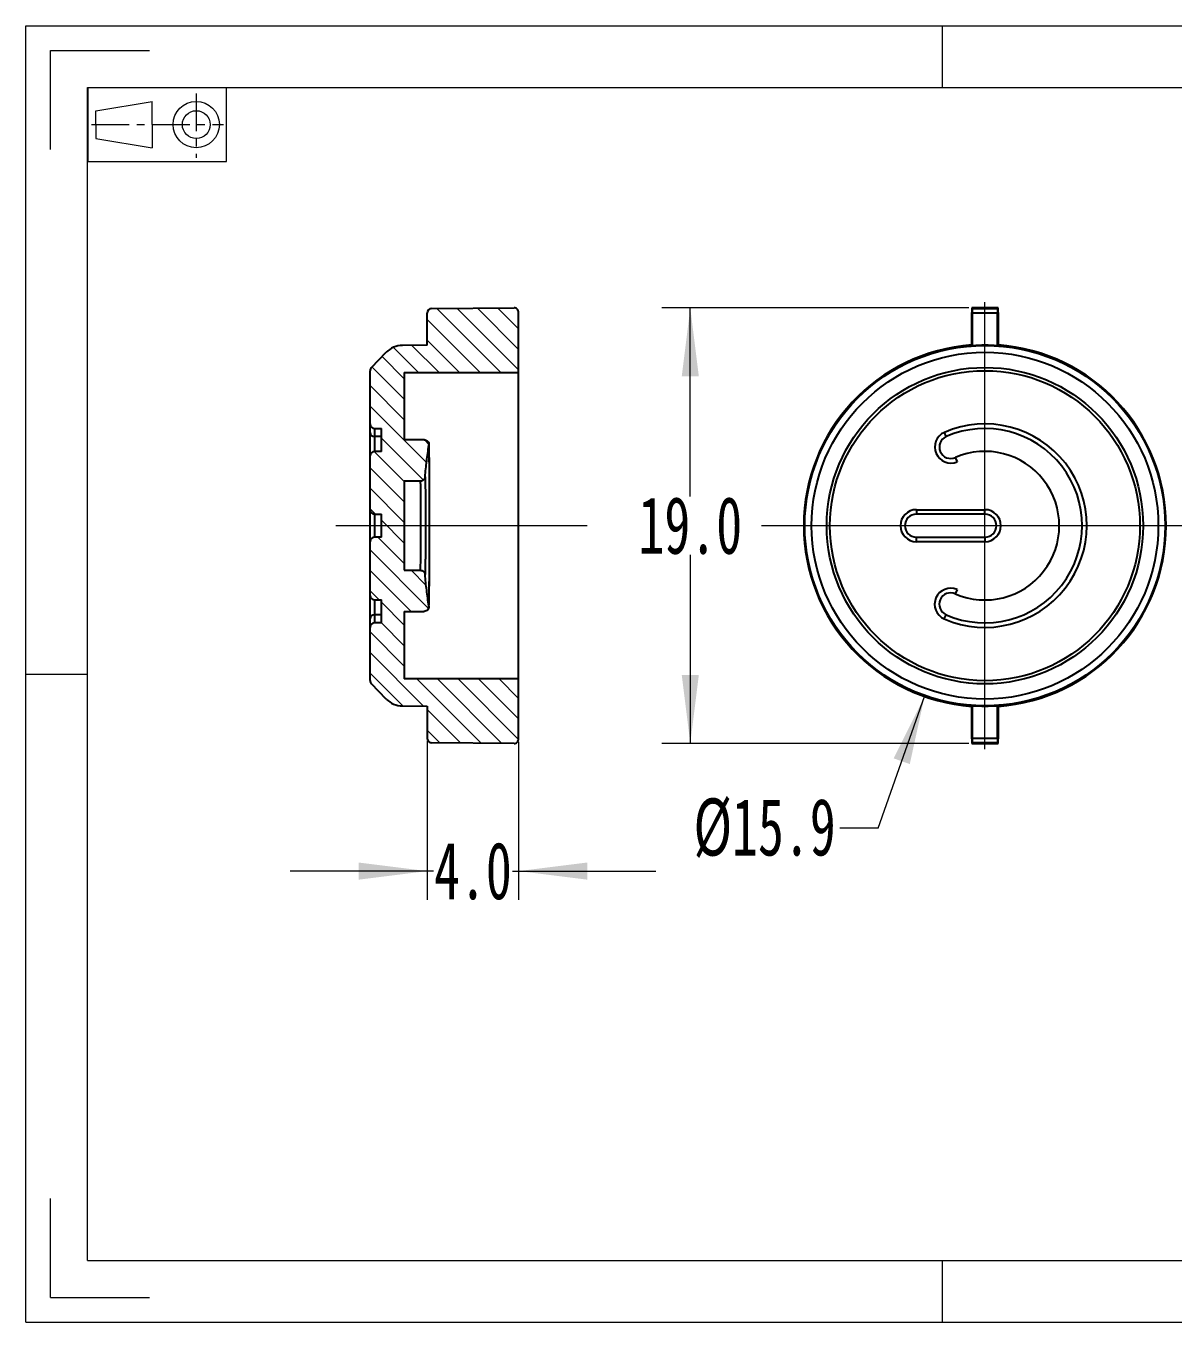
# Model space of a CAD drawing. Header units: millimetres. Extents: x 845.4 to 925.5, y 116.1 to 172.8.
# Drawn here: x 845.4 to 895.5, y 116.1 to 172.8 of the extents above; entities that cross this region are included whole.
import ezdxf

# ---------------------------------------------------------------- set-up
doc = ezdxf.new("R2010")
doc.units = ezdxf.units.MM
doc.header["$LTSCALE"] = 16.334999
doc.linetypes.add('CENTER', pattern=[0.6, 0.375, -0.075, 0.075, -0.075])
doc.linetypes.add('点画线', pattern=[18, 12, -2, 2, -2])
doc.layers.get('0').update_dxf_attribs({"lineweight": 18})
for name, color, linetype, lineweight in [('DEFAULT_1', 7, 'CENTER', 18), ('中心线层', 1, '点画线', 18), ('尺寸线层', 3, 'Continuous', 18)]:
    doc.layers.add(name, color=color, linetype=linetype, lineweight=lineweight)
doc.styles.get("Standard").update_dxf_attribs({"font": 'txt', "width": 0.667})
doc.dimstyles.get("Standard").update_dxf_attribs({"dimtxt": 2.5, "dimasz": 3, "dimexe": 1.25, "dimexo": 0.125, "dimtad": 1, "dimdsep": 46, "dimtxsty": 'Standard', "dimblk": '_CAXARROW', "dimcen": 0.09, "dimdle": 6, "dimadec": 0, "dimazin": 0, "dimtfac": 1, "dimtofl": 0, "dimtmove": 0, "dimatfit": 3, "dimfxl": 0, "dimtolj": 1, "dimarcsym": 0})

# ---------------------------------------------------------------- blocks, each defined once
blk = doc.blocks.new('*X2')
at = {"layer": '尺寸线层', "linetype": 'Continuous'}
for points in [[(874.424, 160.445), (874.049, 157.445), (874.799, 157.445)], [(874.424, 141.396), (874.049, 144.396), (874.799, 144.396)]]:
    blk.add_hatch(color=0, dxfattribs=at).paths.add_polyline_path(points, flags=0)
at = {"layer": '尺寸线层', "color": 0, "linetype": 'Continuous'}
for p, q in [((886.614, 160.445), (873.174, 160.445)), ((874.424, 152.192), (874.424, 160.445)), ((874.424, 149.649), (874.424, 141.396)), ((886.614, 141.396), (873.174, 141.396))]:
    blk.add_line(p, q, dxfattribs=at)
at = {"layer": '尺寸线层', "color": 0, "insert": (874.424, 150.92), "char_height": 2.5, "width": 8.95686, "attachment_point": 5}
blk.add_mtext('19.0', dxfattribs=at)
blk = doc.blocks.new('_CAXARROW')
blk.add_hatch(color=0).paths.add_polyline_path([(0, 0), (-1, 0.125), (-1, -0.125)], flags=0)
blk = doc.blocks.new('*X3')
at = {"layer": '尺寸线层', "linetype": 'Continuous'}
for points in [[(862.915, 135.813), (859.915, 136.188), (859.915, 135.438)], [(866.915, 135.813), (869.915, 136.188), (869.915, 135.438)]]:
    blk.add_hatch(color=0, dxfattribs=at).paths.add_polyline_path(points, flags=0)
at = {"layer": '尺寸线层', "color": 0, "linetype": 'Continuous'}
for p, q in [((862.915, 141.502), (862.915, 134.563)), ((866.915, 141.471), (866.915, 134.563)), ((863.191, 135.813), (856.915, 135.813)), ((866.64, 135.813), (872.915, 135.813))]:
    blk.add_line(p, q, dxfattribs=at)
at = {"layer": '尺寸线层', "color": 0, "insert": (864.915, 135.813), "char_height": 2.5, "width": 6.89869, "attachment_point": 5}
blk.add_mtext('4.0', dxfattribs=at)
blk = doc.blocks.new('*X4')
at = {"layer": '尺寸线层', "linetype": 'Continuous'}
blk.add_hatch(color=0, dxfattribs=at).paths.add_polyline_path([(884.671, 143.448), (883.318, 140.744), (884.025, 140.494)], flags=0)
at = {"layer": '尺寸线层', "color": 0, "linetype": 'Continuous'}
for q in [(884.671, 143.448), (880.967, 137.688)]:
    blk.add_line((882.635, 137.688), q, dxfattribs=at)
at = {"layer": '尺寸线层', "color": 0, "insert": (877.675, 137.688), "char_height": 2.5, "width": 13.16849, "attachment_point": 5}
blk.add_mtext('%%C15.9', dxfattribs=at)
blk = doc.blocks.new('96_1')
at = {"color": 7, "linetype": 'Continuous'}
for p, q in [((-11.25, 6), (-11.25, -6)), ((11.25, -6), (11.25, 6)), ((-9.93, 2.25), (-0.82, 3.75)), ((-9.93, 0), (-9.93, 2.25)), ((-0.82, 0), (-0.82, 3.75)), ((-9.93, 0), (-9.93, -2.25)), ((-0.82, 0), (-0.82, -3.75)), ((-9.93, -2.25), (-0.82, -3.75)), ((-11.25, -6), (11.25, -6))]:
    blk.add_line(p, q, dxfattribs=at)
for radius in [3.75, 2.25]:
    blk.add_circle((6.34, 0), radius, dxfattribs=at)
at = {"layer": 'DEFAULT_1', "color": 1, "linetype": 'CENTER'}
for p, q in [((6.34, 5.05), (6.34, -5.36)), ((-10.64, 0), (10.74, 0))]:
    blk.add_line(p, q, dxfattribs=at)

msp = doc.modelspace()

# ---------------------------------------------------------------- hatches: boundary and pattern name
at = {"linetype": 'Continuous', "lineweight": 18}
h = msp.add_hatch(dxfattribs=at)
h.set_pattern_fill('ANSI31', color=4, scale=0.2, angle=90, style=0)
edge = h.paths.add_edge_path(flags=0)
edge.add_line((860.915, 151.42), (860.915, 150.42))
edge.add_line((860.915, 150.42), (860.615, 150.42))
edge.add_arc((860.615, 150.22), 0.2, 90, 180)
edge.add_line((860.415, 150.22), (860.415, 147.87))
edge.add_arc((860.615, 147.87), 0.2, 180, 270)
edge.add_line((860.615, 147.67), (860.915, 147.67))
edge.add_line((860.915, 147.67), (860.915, 146.67))
edge.add_line((860.915, 146.67), (860.615, 146.67))
edge.add_arc((860.615, 146.47), 0.2, 90, 180)
edge.add_line((860.415, 146.47), (860.415, 144.142))
edge.add_arc((860.615, 144.142), 0.2, 180, 224.5)
edge.add_line((860.473, 144.001), (861.125, 143.338))
edge.add_arc((861.838, 144.039), 1, 224.5, 269.5)
edge.add_line((861.83, 143.039), (862.915, 143.029))
edge.add_line((862.915, 143.029), (862.915, 141.627))
edge.add_arc((863.115, 141.627), 0.2, 180, 269.5)
edge.add_line((863.114, 141.427), (866.714, 141.396))
edge.add_arc((866.715, 141.596), 0.2, 269.5, 360)
edge.add_line((866.915, 141.596), (866.915, 144.22))
edge.add_line((866.915, 144.22), (861.915, 144.22))
edge.add_line((861.915, 144.22), (861.915, 147.17))
edge.add_line((861.915, 147.17), (862.788, 147.17))
edge.add_spline(control_points=[(862.788, 147.17), (862.812, 147.17), (862.837, 147.175), (862.86, 147.184), (862.881, 147.192), (862.901, 147.204), (862.918, 147.218), (862.935, 147.233), (862.95, 147.25), (862.961, 147.27), (862.972, 147.289), (862.98, 147.311), (862.984, 147.333), (862.989, 147.355), (862.989, 147.378), (862.986, 147.4)], knot_values=[0, 0, 0, 0, 0.073741, 0.073741, 0.073741, 0.141185, 0.141185, 0.141185, 0.208627, 0.208627, 0.208627, 0.276068, 0.276068, 0.276068, 0.343509, 0.343509, 0.343509, 0.343509], weights=[1, 1, 1, 1, 1, 1, 1, 1, 1, 1, 1, 1, 1, 1, 1, 1], degree=3, periodic=0)
edge.add_spline(control_points=[(862.986, 147.4), (862.973, 147.484), (862.961, 147.568), (862.95, 147.652), (862.898, 148.03), (862.855, 148.409), (862.82, 148.789)], knot_values=[0, 0, 0, 0, 0.254382, 0.254382, 0.254382, 1.398993, 1.398993, 1.398993, 1.398993], weights=[1, 1, 1, 1, 1, 1, 1], degree=3, periodic=0)
edge.add_spline(control_points=[(862.82, 148.789), (862.819, 148.797), (862.818, 148.806), (862.816, 148.814), (862.811, 148.836), (862.802, 148.857), (862.79, 148.876), (862.778, 148.895), (862.763, 148.913), (862.746, 148.927), (862.728, 148.941), (862.708, 148.952), (862.687, 148.959), (862.666, 148.967), (862.643, 148.97), (862.621, 148.97)], knot_values=[0, 0, 0, 0, 0.02585, 0.02585, 0.02585, 0.093369, 0.093369, 0.093369, 0.160892, 0.160892, 0.160892, 0.228416, 0.228416, 0.228416, 0.29594, 0.29594, 0.29594, 0.29594], weights=[1, 1, 1, 1, 1, 1, 1, 1, 1, 1, 1, 1, 1, 1, 1, 1], degree=3, periodic=0)
edge.add_line((862.621, 148.97), (861.915, 148.97))
edge.add_line((861.915, 148.97), (861.915, 152.87))
edge.add_line((861.915, 152.87), (862.623, 152.87))
edge.add_spline(control_points=[(862.623, 152.87), (862.632, 152.87), (862.64, 152.871), (862.649, 152.872), (862.671, 152.875), (862.693, 152.882), (862.713, 152.892), (862.733, 152.902), (862.752, 152.916), (862.767, 152.932), (862.783, 152.948), (862.796, 152.967), (862.805, 152.987), (862.814, 153.007), (862.82, 153.03), (862.822, 153.052)], knot_values=[0, 0, 0, 0, 0.025655, 0.025655, 0.025655, 0.093176, 0.093176, 0.093176, 0.160694, 0.160694, 0.160694, 0.22821, 0.22821, 0.22821, 0.295726, 0.295726, 0.295726, 0.295726], weights=[1, 1, 1, 1, 1, 1, 1, 1, 1, 1, 1, 1, 1, 1, 1, 1], degree=3, periodic=0)
edge.add_spline(control_points=[(862.822, 153.052), (862.865, 153.516), (862.921, 153.98), (862.99, 154.441)], knot_values=[0, 0, 0, 0, 1.399173, 1.399173, 1.399173, 1.399173], weights=[1, 1, 1, 1], degree=3, periodic=0)
edge.add_spline(control_points=[(862.99, 154.441), (862.993, 154.465), (862.992, 154.49), (862.987, 154.514), (862.982, 154.536), (862.973, 154.557), (862.962, 154.576), (862.95, 154.595), (862.934, 154.613), (862.917, 154.627), (862.899, 154.641), (862.879, 154.652), (862.858, 154.659), (862.837, 154.667), (862.814, 154.67), (862.792, 154.67)], knot_values=[0, 0, 0, 0, 0.07394, 0.07394, 0.07394, 0.141384, 0.141384, 0.141384, 0.20883, 0.20883, 0.20883, 0.276277, 0.276277, 0.276277, 0.343724, 0.343724, 0.343724, 0.343724], weights=[1, 1, 1, 1, 1, 1, 1, 1, 1, 1, 1, 1, 1, 1, 1, 1], degree=3, periodic=0)
edge.add_line((862.792, 154.67), (861.915, 154.67))
edge.add_line((861.915, 154.67), (861.915, 157.62))
edge.add_line((861.915, 157.62), (866.915, 157.62))
edge.add_line((866.915, 157.62), (866.915, 160.245))
edge.add_arc((866.715, 160.245), 0.2, 360, 450.5)
edge.add_line((866.714, 160.445), (863.114, 160.413))
edge.add_arc((863.115, 160.213), 0.2, 90.5, 180)
edge.add_line((862.915, 160.213), (862.915, 158.812))
edge.add_line((862.915, 158.812), (861.83, 158.802))
edge.add_arc((861.838, 157.802), 1, 90.5, 135.5)
edge.add_line((861.125, 158.503), (860.473, 157.839))
edge.add_arc((860.615, 157.699), 0.2, 135.5, 180)
edge.add_line((860.415, 157.699), (860.415, 155.37))
edge.add_arc((860.615, 155.37), 0.2, 180, 270)
edge.add_line((860.615, 155.17), (860.915, 155.17))
edge.add_line((860.915, 155.17), (860.915, 154.17))
edge.add_line((860.915, 154.17), (860.615, 154.17))
edge.add_arc((860.615, 153.97), 0.2, 90, 180)
edge.add_line((860.415, 153.97), (860.415, 151.62))
edge.add_arc((860.615, 151.62), 0.2, 180, 270)
edge.add_line((860.615, 151.42), (860.915, 151.42))

# ---------------------------------------------------------------- linework, layer by layer
at = {"color": 7, "linetype": 'Continuous'}
for p, q in [((845.364, 116.089), (845.364, 172.777)), ((845.364, 172.777), (925.538, 172.777)), ((885.451, 170.078), (885.451, 172.777)), ((846.444, 167.378), (846.444, 171.698)), ((846.444, 171.698), (850.763, 171.698)), ((848.063, 118.788), (848.063, 170.078)), ((848.063, 170.078), (922.838, 170.078)), ((845.364, 144.433), (848.063, 144.433)), ((846.444, 117.169), (846.444, 121.488)), ((848.063, 118.788), (922.838, 118.788)), ((885.451, 116.089), (885.451, 118.788)), ((846.444, 117.169), (850.763, 117.169)), ((845.364, 116.089), (925.538, 116.089))]:
    msp.add_line(p, q, dxfattribs=at)
at = {"color": 7, "linetype": 'Continuous', "lineweight": 25}
for p, q in [((863.114, 160.413), (866.714, 160.445)), ((886.77, 160.413), (886.739, 160.445)), ((887.887, 160.445), (886.739, 160.445)), ((887.856, 160.413), (887.887, 160.445)), ((862.915, 158.812), (862.915, 160.213)), ((866.915, 157.62), (866.915, 160.245)), ((886.737, 158.826), (886.737, 160.245)), ((886.77, 160.413), (887.856, 160.413)), ((887.854, 160.213), (886.772, 160.213)), ((886.772, 158.793), (886.772, 160.213)), ((887.854, 160.213), (887.854, 158.793)), ((887.889, 160.245), (887.889, 158.826)), ((862.915, 158.812), (861.83, 158.802)), ((860.473, 157.839), (861.125, 158.503)), ((860.415, 155.37), (860.415, 157.699)), ((861.915, 157.62), (866.915, 157.62)), ((861.915, 157.62), (861.915, 154.67)), ((866.915, 144.22), (866.915, 157.62)), ((860.415, 155.001), (860.415, 155.37)), ((860.415, 153.97), (860.415, 155.001)), ((860.615, 155.17), (860.915, 155.17)), ((860.615, 155.17), (860.615, 154.818)), ((860.915, 154.818), (860.615, 154.818)), ((860.915, 154.17), (860.915, 155.17)), ((885.618, 154.818), (885.539, 155.001)), ((862.792, 154.67), (861.915, 154.67)), ((862.866, 154.655), (862.836, 154.663)), ((860.415, 151.62), (860.415, 153.97)), ((860.915, 154.17), (860.615, 154.17)), ((886.017, 153.901), (886.097, 153.718)), ((862.623, 152.87), (861.915, 152.87)), ((861.915, 152.87), (861.915, 148.97)), ((860.415, 150.22), (860.415, 151.62)), ((860.615, 151.42), (860.915, 151.42)), ((860.615, 151.42), (860.615, 150.42)), ((860.915, 150.42), (860.915, 151.42)), ((884.313, 151.62), (887.313, 151.62)), ((884.313, 151.62), (884.313, 151.42)), ((887.313, 151.42), (884.313, 151.42)), ((887.313, 151.42), (887.313, 151.62)), ((860.915, 150.42), (860.615, 150.42)), ((884.313, 150.42), (887.313, 150.42)), ((884.313, 150.22), (884.313, 150.42)), ((887.313, 150.42), (887.313, 150.22)), ((860.415, 147.87), (860.415, 150.22)), ((887.313, 150.22), (884.313, 150.22)), ((861.915, 148.97), (862.621, 148.97)), ((886.093, 148.125), (886.013, 147.942)), ((860.415, 146.842), (860.415, 147.87)), ((860.615, 147.67), (860.915, 147.67)), ((860.915, 146.67), (860.915, 147.67)), ((860.415, 146.47), (860.415, 146.842)), ((860.615, 147.025), (860.615, 146.67)), ((860.915, 147.025), (860.615, 147.025)), ((861.915, 147.17), (862.788, 147.17)), ((861.915, 147.17), (861.915, 144.22)), ((885.533, 146.842), (885.613, 147.025)), ((860.415, 144.142), (860.415, 146.47)), ((860.915, 146.67), (860.615, 146.67)), ((861.125, 143.338), (860.473, 144.001)), ((866.915, 144.22), (861.915, 144.22)), ((866.915, 141.596), (866.915, 144.22)), ((861.83, 143.039), (862.915, 143.029)), ((862.915, 143.029), (862.915, 141.627)), ((886.737, 141.596), (886.737, 143.015)), ((886.772, 141.627), (886.772, 143.048)), ((887.854, 143.048), (887.854, 141.627)), ((887.889, 143.015), (887.889, 141.596)), ((866.714, 141.396), (863.114, 141.427)), ((886.77, 141.427), (886.739, 141.396)), ((886.739, 141.396), (887.887, 141.396)), ((887.856, 141.427), (886.77, 141.427)), ((886.772, 141.627), (887.854, 141.627)), ((887.856, 141.427), (887.887, 141.396))]:
    msp.add_line(p, q, dxfattribs=at)
at = {"color": 8, "linetype": 'Continuous', "lineweight": 25}
for p, q in [((860.615, 154.818), (860.615, 154.17)), ((860.615, 147.67), (860.615, 147.025))]:
    msp.add_line(p, q, dxfattribs=at)
at = {"color": 2, "linetype": 'Continuous'}
for p, q in [((874.248, 118.788), (880.727, 118.788)), ((880.727, 118.788), (885.046, 118.788)), ((885.046, 118.788), (891.525, 118.788)), ((891.525, 118.788), (895.844, 118.788))]:
    msp.add_line(p, q, dxfattribs=at)
at = {"color": 7, "linetype": 'Continuous', "lineweight": 25}
for points in [[(886.772, 158.793), (886.763, 158.801), (886.737, 158.826)], [(887.889, 158.826), (887.863, 158.801), (887.854, 158.793)], [(886.737, 143.015), (886.763, 143.04), (886.772, 143.048)], [(887.854, 143.048), (887.863, 143.04), (887.889, 143.015)]]:
    msp.add_lwpolyline(points, dxfattribs=at)
for radius in [7.882, 7.583, 6.919, 6.779]:
    msp.add_circle((887.313, 150.92), radius, dxfattribs=at)
for centre, radius, start, end in [((866.715, 160.245), 0.2, 0, 90.5), ((863.115, 160.213), 0.2, 90.5, 180), ((861.838, 157.802), 1, 90.5, 135.5), ((887.313, 150.92), 7.926, 94.1687, 265.8313), ((887.313, 150.92), 7.891, 86.0669, 93.9331), ((887.313, 150.92), 7.926, 274.1687, 85.8313), ((860.615, 157.699), 0.2, 135.5, 180), ((860.615, 155.37), 0.2, 180, 270), ((887.313, 150.92), 4.45, 246.4218, 113.4979), ((860.607, 155.01), 0.192, 182.5841, 272.3696), ((885.818, 154.359), 0.7, 113.4979, 293.4979), ((885.818, 154.359), 0.5, 113.4979, 293.4979), ((887.313, 150.92), 4.25, 246.4218, 113.4979), ((860.615, 153.97), 0.2, 90, 180), ((887.313, 150.92), 3.25, 246.4218, 113.4979), ((860.615, 151.62), 0.2, 180, 270), ((884.313, 150.92), 0.7, 90, 270), ((884.313, 150.92), 0.5, 90, 270), ((887.313, 150.92), 0.7, 270, 90), ((887.313, 150.92), 0.5, 270, 90), ((860.615, 150.22), 0.2, 90, 180), ((885.813, 147.483), 0.7, 66.4218, 246.4218), ((885.813, 147.483), 0.5, 66.4218, 246.4218), ((860.615, 147.87), 0.2, 180, 270), ((860.607, 146.833), 0.192, 87.6144, 177.397), ((860.615, 146.47), 0.2, 90, 180), ((860.615, 144.142), 0.2, 180, 224.5), ((861.838, 144.039), 1, 224.5, 269.5), ((887.313, 150.92), 7.891, 266.0669, 273.9331), ((863.115, 141.627), 0.2, 180, 269.5), ((866.715, 141.596), 0.2, 269.5, 360)]:
    msp.add_arc(centre, radius, start, end, dxfattribs=at)
for centre, start_param, end_param in [((886.739, 160.245), 6.274459, 7.853982), ((887.887, 160.245), 4.712389, 6.291912), ((886.77, 160.213), 4.712389, 6.274459), ((887.856, 160.213), 0.008727, 1.570796), ((886.739, 141.596), 1.570796, 3.150319), ((886.77, 141.627), 3.150319, 4.712389), ((887.856, 141.627), 1.570796, 3.132866), ((887.887, 141.596), 3.132866, 4.712389)]:
    msp.add_ellipse(centre, major_axis=(0, 0.2), ratio=0.008727, start_param=start_param, end_param=end_param, dxfattribs=at)
for points, knots in [([(862.792, 154.67), (862.85, 154.67), (862.906, 154.644), (862.981, 154.558), (862.998, 154.498), (862.99, 154.441)], [0, 0, 0, 0, 2485.851379, 2485.851379, 4971.702759, 4971.702759, 4971.702759, 4971.702759]), ([(862.962, 147.272), (862.963, 147.275), (862.97, 147.286), (862.977, 147.304), (862.983, 147.322), (862.986, 147.337), (862.988, 147.351), (862.99, 147.368), (862.992, 147.392), (862.994, 147.431), (862.996, 147.489), (862.999, 147.561), (863.001, 147.649), (863.003, 147.752), (863.005, 147.869), (863.007, 148), (863.008, 148.144), (863.01, 148.301), (863.012, 148.468), (863.013, 148.645), (863.015, 148.831), (863.016, 149.026), (863.017, 149.228), (863.018, 149.439), (863.019, 149.659), (863.02, 149.884), (863.021, 150.114), (863.021, 150.347), (863.022, 150.582), (863.022, 150.819), (863.022, 151.056), (863.022, 151.293), (863.022, 151.529), (863.022, 151.762), (863.021, 151.989), (863.021, 152.211), (863.02, 152.428), (863.019, 152.639), (863.018, 152.844), (863.017, 153.04), (863.016, 153.227), (863.014, 153.404), (863.013, 153.57), (863.011, 153.723), (863.01, 153.863), (863.008, 153.99), (863.006, 154.102), (863.004, 154.2), (863.002, 154.285), (863, 154.357), (862.998, 154.414), (862.996, 154.452), (862.994, 154.477), (862.991, 154.495), (862.987, 154.517), (862.979, 154.542), (862.972, 154.561), (862.964, 154.571), (862.963, 154.572)], [0, 0, 0, 0, 106.39255, 438.324577, 796.745145, 1230.197025, 1830.794961, 2757.170432, 4442.415749, 6763.17011, 9001.749244, 11367.971377, 13714.179899, 16062.03029, 18417.997984, 20781.535801, 23148.541008, 25511.608818, 27864.366912, 30201.118818, 32517.075852, 34808.795284, 37088.001201, 39408.306047, 41740.307193, 44077.475637, 46411.228274, 48734.368903, 51046.501006, 53371.277235, 55697.177218, 58025.640117, 60357.819434, 62693.110036, 64997.019616, 67296.587095, 69609.557685, 71934.329724, 74268.626748, 76609.585544, 78953.97519, 81297.432253, 83636.737115, 85969.323916, 88293.437107, 90605.028097, 92904.176007, 95218.079179, 97550.619156, 99904.146908, 102286.646903, 104727.599973, 106278.800734, 107465.788542, 108081.444859, 108456.398354, 108827.589448, 108866.160129, 108866.160129, 108866.160129, 108866.160129]), ([(862.986, 147.4), (862.988, 147.4), (862.99, 147.423), (862.994, 147.513), (862.996, 147.58), (863, 147.756), (863.002, 147.866), (863.006, 148.121), (863.007, 148.267), (863.01, 148.596), (863.012, 148.773), (863.014, 149.155), (863.016, 149.361), (863.017, 149.786), (863.018, 150.006), (863.019, 150.457), (863.019, 150.69), (863.02, 151.149), (863.02, 151.377), (863.019, 151.832), (863.019, 152.053), (863.017, 152.477), (863.016, 152.682), (863.014, 153.066), (863.013, 153.244), (863.009, 153.731), (863.006, 153.997), (863, 154.261), (862.998, 154.328), (862.994, 154.418), (862.992, 154.441), (862.99, 154.441)], [0, 0, 0, 0, 1878.640703, 1878.640703, 3757.281406, 3757.281406, 5635.92211, 5635.92211, 7514.562813, 7514.562813, 9393.203516, 9393.203516, 11271.844219, 11271.844219, 13150.484922, 13150.484922, 15029.125626, 15029.125626, 16907.766329, 16907.766329, 18786.407032, 18786.407032, 20665.047735, 20665.047735, 22543.688438, 22543.688438, 26300.969845, 26300.969845, 28179.610548, 28179.610548, 30058.251251, 30058.251251, 30058.251251, 30058.251251]), ([(862.621, 148.97), (862.623, 148.97), (862.626, 149.021), (862.631, 149.216), (862.633, 149.361), (862.636, 149.63), (862.637, 149.731), (862.638, 149.943), (862.639, 150.055), (862.64, 150.29), (862.641, 150.414), (862.641, 150.664), (862.642, 150.79), (862.642, 151.048), (862.642, 151.174), (862.641, 151.424), (862.641, 151.547), (862.64, 151.784), (862.64, 151.896), (862.638, 152.108), (862.638, 152.208), (862.636, 152.389), (862.635, 152.472), (862.633, 152.613), (862.632, 152.673), (862.629, 152.771), (862.628, 152.808), (862.626, 152.858), (862.624, 152.87), (862.623, 152.87)], [0, 0, 0, 0, 3506.481355, 3506.481355, 7012.962711, 7012.962711, 8766.203389, 8766.203389, 10519.444066, 10519.444066, 12272.684744, 12272.684744, 14025.925422, 14025.925422, 15779.166099, 15779.166099, 17532.406777, 17532.406777, 19285.647455, 19285.647455, 21038.888132, 21038.888132, 22792.12881, 22792.12881, 24545.369488, 24545.369488, 26298.610166, 26298.610166, 28051.850843, 28051.850843, 28051.850843, 28051.850843]), ([(862.822, 153.052), (862.818, 153.003), (862.794, 152.956), (862.722, 152.889), (862.673, 152.87), (862.623, 152.87)], [0, 0, 0, 0, 2487.158142, 2487.158142, 4974.316284, 4974.316284, 4974.316284, 4974.316284]), ([(862.822, 153.052), (862.824, 153.052), (862.825, 153.038), (862.827, 152.984), (862.829, 152.943), (862.831, 152.836), (862.832, 152.77), (862.834, 152.615), (862.835, 152.526), (862.837, 152.327), (862.837, 152.218), (862.839, 151.986), (862.839, 151.864), (862.84, 151.605), (862.84, 151.47), (862.841, 151.198), (862.841, 151.059), (862.841, 150.778), (862.84, 150.64), (862.84, 150.367), (862.839, 150.232), (862.838, 149.974), (862.838, 149.852), (862.836, 149.62), (862.835, 149.511), (862.832, 149.216), (862.83, 149.057), (862.825, 148.845), (862.822, 148.789), (862.82, 148.789)], [0, 0, 0, 0, 1753.221602, 1753.221602, 3506.443204, 3506.443204, 5259.664806, 5259.664806, 7012.886408, 7012.886408, 8766.10801, 8766.10801, 10519.329612, 10519.329612, 12272.551214, 12272.551214, 14025.772817, 14025.772817, 15778.994419, 15778.994419, 17532.216021, 17532.216021, 19285.437623, 19285.437623, 21038.659225, 21038.659225, 24545.102429, 24545.102429, 28051.545633, 28051.545633, 28051.545633, 28051.545633]), ([(862.621, 148.97), (862.67, 148.97), (862.719, 148.951), (862.792, 148.885), (862.815, 148.838), (862.82, 148.789)], [0, 0, 0, 0, 2491.646831, 2491.646831, 4983.293661, 4983.293661, 4983.293661, 4983.293661]), ([(862.986, 147.4), (862.952, 147.63), (862.921, 147.862), (862.865, 148.325), (862.841, 148.557), (862.82, 148.789)], [0, 0, 0, 0, 2492.648354, 2492.648354, 4985.296708, 4985.296708, 4985.296708, 4985.296708]), ([(862.986, 147.4), (862.994, 147.342), (862.977, 147.283), (862.902, 147.197), (862.846, 147.17), (862.788, 147.17)], [0, 0, 0, 0, 2494.005348, 2494.005348, 4988.010697, 4988.010697, 4988.010697, 4988.010697])]:
    msp.add_open_spline(points, degree=3, knots=knots, dxfattribs=at)
msp.add_open_spline([(862.822, 153.052), (862.844, 153.284), (862.893, 153.748), (862.955, 154.21), (862.99, 154.441)], degree=3, dxfattribs=at)
at = {"layer": '中心线层'}
for p, q in [((887.313, 141.142), (887.313, 160.699)), ((869.915, 150.92), (858.915, 150.92))]:
    msp.add_line(p, q, dxfattribs=at)
at = {"layer": '中心线层', "linetype": '点画线', "ltscale": 0.2}
msp.add_line((897.092, 150.92), (877.534, 150.92), dxfattribs=at)

# ---------------------------------------------------------------- block references
at = {"color": 2, "linetype": 'Continuous', "xscale": 0.2699456550857158, "yscale": 0.2699456550857158, "zscale": 0.2699456550857158}
msp.add_blockref('96_1', (851.103, 168.462), dxfattribs=at)

# ---------------------------------------------------------------- dimensions: what is measured, and where the dimension line sits
at = {"layer": '尺寸线层'}
dim = msp.add_linear_dim(base=(874.424, 160.445), p1=(886.739, 141.396), p2=(886.739, 160.445), angle=90, dimstyle='Standard', override={"dimtad": 0, "dimtih": 1, "dimtoh": 1, "dimdec": 1, "dimzin": 0, "dimsah": 1, "dimtdec": 4, "dimtfill": 1, "dimtzin": 0}, dxfattribs=at)
dim.commit()
dim.dimension.update_dxf_attribs({"geometry": '*X2', "text_midpoint": (874.424, 150.92)})
dim = msp.add_diameter_dim_2p(p1=(889.955, 158.393), p2=(884.671, 143.448), dimstyle='Standard', override={"dimtad": 0, "dimtih": 1, "dimtoh": 1, "dimdec": 1, "dimzin": 0, "dimpost": '%%C<>', "dimsah": 1, "dimtdec": 4, "dimtfill": 1, "dimtzin": 0}, dxfattribs=at)
dim.commit()
dim.dimension.update_dxf_attribs({"geometry": '*X4', "text_midpoint": (882.635, 137.688), "dimtype": 163})
dim = msp.add_linear_dim(base=(866.915, 135.813), p1=(862.915, 141.627), p2=(866.915, 141.596), dimstyle='Standard', override={"dimtad": 0, "dimtih": 1, "dimtoh": 1, "dimdec": 1, "dimzin": 0, "dimsah": 1, "dimtdec": 4, "dimtfill": 1, "dimtzin": 0}, dxfattribs=at)
dim.commit()
dim.dimension.update_dxf_attribs({"geometry": '*X3', "text_midpoint": (864.915, 135.813)})

doc.saveas('drawing.dxf')
